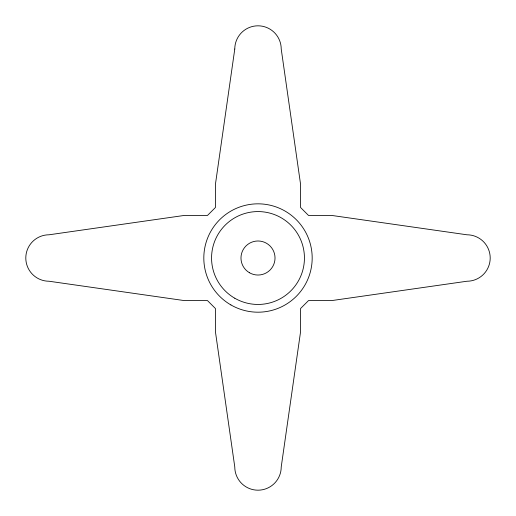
<?xml version="1.0" encoding="UTF-8"?>
<svg xmlns="http://www.w3.org/2000/svg" width="516" height="516" viewBox="0 0 516 516"><rect width="100%" height="100%" fill="white"/><g stroke="black" fill="none" stroke-linecap="round" stroke-linejoin="round"><path stroke-width="0.77" d="M234.78 49.033L215.43 184.276L215.43 207.496L207.484 215.443L184.264 215.443L49.02 234.793A23.22 23.22 0 0 0 25.8 258.013A23.22 23.22 0 0 0 49.02 281.233L184.264 300.583L207.484 300.583L215.43 308.523L215.43 331.743L234.78 466.967A23.22 23.22 0 0 0 258 490.187A23.22 23.22 0 0 0 281.22 466.967L300.57 331.743L300.57 308.523L308.516 300.583L331.736 300.583L466.98 281.233A23.22 23.22 0 0 0 490.2 258.013A23.22 23.22 0 0 0 466.98 234.793L331.736 215.443L308.516 215.443L300.57 207.496L300.57 184.276L281.22 49.033A23.22 23.22 0 0 0 258 25.813A23.22 23.22 0 0 0 234.78 49.033M249.486 272.758A17.028 17.028 0 0 0 275.028 258.013A17.028 17.028 0 0 0 249.486 243.268A17.028 17.028 0 0 0 249.486 272.758M230.91 304.937A54.18 54.18 0 0 0 312.18 258.013A54.18 54.18 0 0 0 230.91 211.089A54.18 54.18 0 0 0 230.91 304.937M234.78 298.229A46.44 46.44 0 0 0 304.44 258.013A46.44 46.44 0 0 0 234.78 217.797A46.44 46.44 0 0 0 234.78 298.229"/></g></svg>
